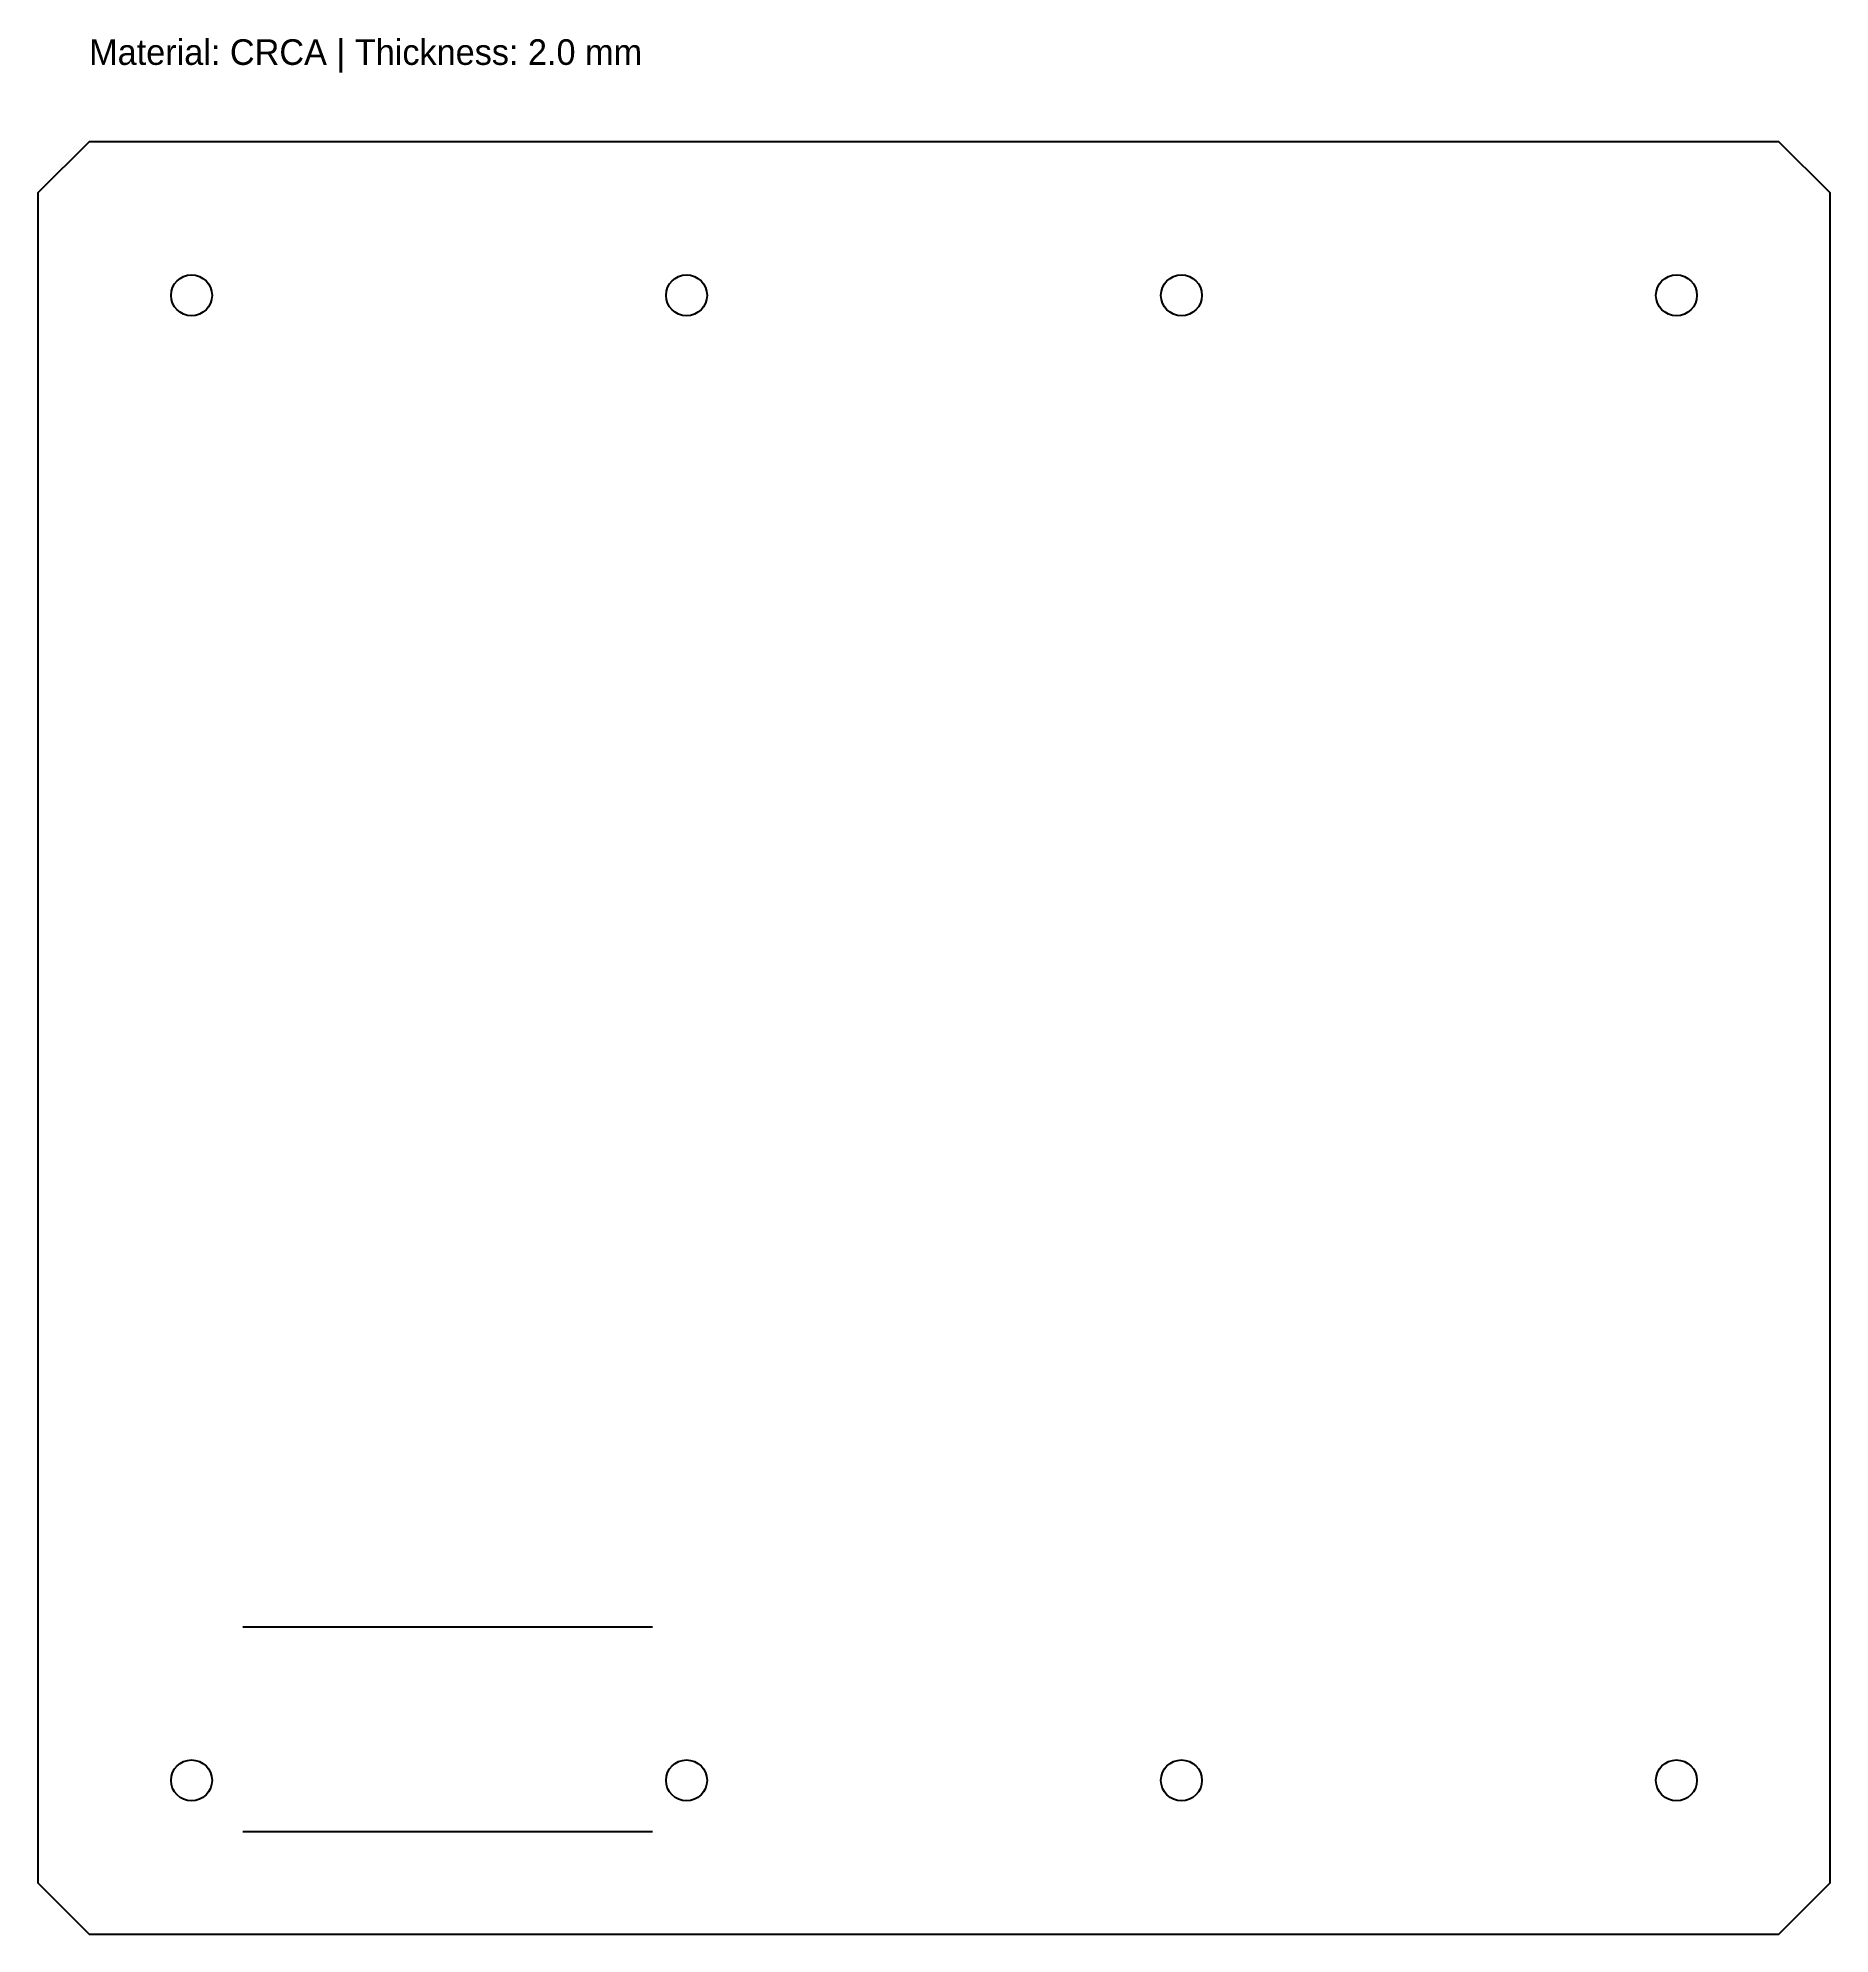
# Model space of a CAD drawing. Header units: metres. Extents: x 0 to 350, y 0 to 370.
import ezdxf

# ---------------------------------------------------------------- set-up
doc = ezdxf.new("R2010")
doc.units = ezdxf.units.M

msp = doc.modelspace()

# ---------------------------------------------------------------- linework, layer by layer
at = {"layer": 'CONTOUR'}
msp.add_lwpolyline([(10, 0), (340, 0), (350, 10), (350, 340), (340, 350), (10, 350), (0, 340), (0, 10)], close=True, dxfattribs=at)
at = {"layer": 'DRILL'}
for centre in [(30, 320), (126.67, 320), (223.33, 320), (320, 320), (30, 30), (126.67, 30), (223.33, 30), (320, 30)]:
    msp.add_circle(centre, 4, dxfattribs=at)
at = {"layer": 'JOINTS', "linetype": 'CONTINUOUS'}
for p, q in [((40, 60), (120, 60)), ((40, 20), (120, 20))]:
    msp.add_line(p, q, dxfattribs=at)

# ---------------------------------------------------------------- texts
at = {"layer": 'NOTES'}
msp.add_text('Material: CRCA | Thickness: 2.0 mm', height=5, dxfattribs=at).set_placement((10, 365))

doc.saveas('drawing.dxf')
